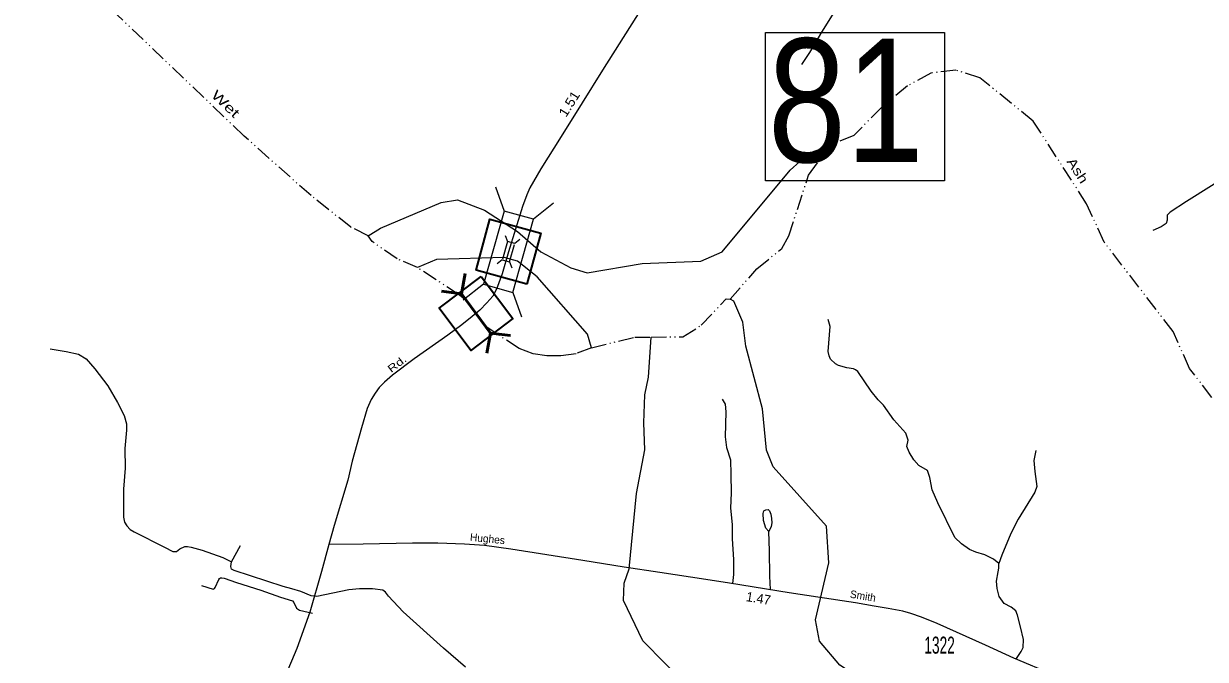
# Model space of a CAD drawing. Extents: x 641866 to 708309, y 9200 to 69402.
# Drawn here: x 649959 to 653070, y 31960 to 33633 of the extents above; entities that cross this region are included whole.
import ezdxf
from ezdxf.enums import TextEntityAlignment as Align

# ---------------------------------------------------------------- set-up
doc = ezdxf.new("R2010")
doc.units = 0
doc.header["$LTSCALE"] = 8
doc.linetypes.add('DASH_DOUBLE_DOT', pattern=[9.2, 5, -1.2, 0.3, -1.2, 0.3, -1.2])
doc.linetypes.add('LONG_DASHED', pattern=[7.5, 6, -1.5])
for name, color, linetype, lineweight in [('11', 7, 'Continuous', 40), ('17', 7, 'Continuous', 25), ('21', 7, 'Continuous', 40), ('31', 7, 'Continuous', 35), ('32', 7, 'Continuous', 25), ('35', 7, 'Continuous', 13), ('50', 7, 'Continuous', 13), ('59', 7, 'Continuous', 13), ('8', 7, 'Continuous', 25)]:
    doc.layers.add(name, color=color, linetype=linetype, lineweight=lineweight)

msp = doc.modelspace()

# ---------------------------------------------------------------- linework, layer by layer
at = {"layer": '31', "lineweight": 25}
msp.add_lwpolyline([(651911.777, 33609.708), (652383.144, 33609.708), (652383.144, 33219.102), (651911.777, 33219.102)], close=True, dxfattribs=at)
at = {"layer": '31'}
for points in [[(651284.149, 32947.636), (651150.056, 32984.124), (651186.572, 33118.318), (651320.664, 33081.83)], [(651163.723, 32968.057), (651247.349, 32857.066), (651136.275, 32773.376), (651052.648, 32884.367)]]:
    msp.add_lwpolyline(points, close=True, dxfattribs=at)
at = {"layer": '32'}
for points in [[(652111.37, 34184.397), (651974.166, 34104.535), (651870.971, 34041.569), (651831.281, 34017.745), (651813.137, 34005.265), (651800.663, 33995.054), (651787.622, 33985.41), (651774.014, 33972.931), (651762.106, 33956.48), (651746.23, 33932.655), (651697.468, 33850.402), (651620.356, 33727.307), (651571.026, 33649.024), (651483.14, 33510.612), (651429.275, 33424.388), (651374.275, 33336.463), (651320.41, 33251.373), (651292.06, 33200.887), (651283.556, 33182.734), (651272.216, 33152.102), (651235.36, 33032.977)], [(651235.36, 33032.977), (651218.917, 32974.549), (651210.412, 32951.291), (651203.608, 32934.273), (651193.968, 32916.121), (651178.66, 32898.536), (651159.948, 32879.249), (651149.998, 32870.716)], [(651149.998, 32870.716), (651140.103, 32862.231), (651112.887, 32840.675), (651076.032, 32813.446), (650987.012, 32751.047), (650930.312, 32708.503), (650908.765, 32689.783), (650895.157, 32675.601), (650884.384, 32660.852), (650874.178, 32643.834), (650863.405, 32620.009), (650848.663, 32569.523), (650824.282, 32482.165), (650812.375, 32431.678), (650776.654, 32312.553), (650762.331, 32262.4)], [(650762.331, 32262.4), (650743.42, 32191.215), (650712.802, 32084.003), (650678.214, 31988.703), (650623.782, 31859.934), (650579.556, 31757.259), (650530.793, 31635.298), (650476.361, 31506.529), (650421.928, 31373.222), (650348.218, 31200.775), (650314.765, 31120.224), (650265.435, 31001.666), (650184.354, 30809.931), (650135.025, 30689.671), (650062.448, 30516.089), (649993.422, 30346.41), (649929.434, 30196.825), (649877.483, 30075.129), (649827.433, 29953.433), (649791.321, 29867.232), (649752.674, 29775.96), (649721.541, 29706.942)], [(652670.171, 31919.44), (652565.842, 31963.119), (652490.997, 31997.155), (652363.988, 32054.449), (652323.163, 32071.467), (652294.813, 32081.11), (652273.834, 32086.783), (652235.277, 32094.157), (652198.422, 32100.397), (652148.809, 32108.906), (652049.866, 32124.222), (651974.454, 32135.568), (651817.394, 32161.094), (651755.023, 32170.171), (651634.251, 32188.89), (651540.128, 32203.072), (651431.262, 32220.657), (651336.573, 32234.838), (651241.316, 32250.155), (651172.708, 32259.798), (651119.41, 32263.769), (651049.951, 32266.038), (650983.044, 32266.038), (650852.633, 32263.769), (650762.331, 32262.4)]]:
    msp.add_lwpolyline(points, dxfattribs=at)
at = {"layer": '35'}
msp.add_line((650506.522, 32216.964), (650529.972, 32259.793), dxfattribs=at)
for points in [[(652007.515, 33525.413), (652028.618, 33557.253), (652060.453, 33611.197), (652088.694, 33655.884), (652105.456, 33687.138), (652112.629, 33704.861), (652119.927, 33779.278), (652124.647, 33799.426), (652126.348, 33811.647), (652121.95, 33823.803), (652110.87, 33837.126), (652099.218, 33846.131), (652089.344, 33861.93), (652084.282, 33883.792), (652083.44, 33906.366)], [(653777.327, 33624.109), (653756.696, 33619.694), (653727.508, 33607.824), (653695.349, 33590.526), (653683.245, 33579.422), (653674.267, 33562.892), (653656.742, 33542.627), (653623.515, 33514.314), (653564.167, 33465.66), (653384.372, 33326.985), (653360.125, 33312.154), (653336.372, 33307.068), (653310.826, 33303.785), (653260.229, 33303.975), (653241.354, 33298.916), (653203.732, 33279.712), (653020.691, 33165.364), (652977.038, 33136.949), (652969.811, 33128.981), (652969.258, 33116.19), (652966.897, 33107.64), (652953.61, 33098.387), (652931.714, 33088.449)], [(652526.105, 32212.168), (652512.611, 32223.647), (652489.971, 32235.061), (652466.15, 32242.169), (652448.976, 32249.33), (652428.113, 32264.367), (652410.336, 32281.295), (652365.638, 32371.72), (652350.704, 32406.333), (652344.941, 32439.182), (652338.711, 32457.41), (652316.034, 32470.043), (652302.488, 32485.121), (652290.135, 32505.113), (652284.517, 32520.341), (652287.409, 32537.416), (652281.167, 32555.034), (652249.732, 32590.699), (652223.223, 32628.89), (652209.046, 32642.821), (652189.984, 32665.809), (652155.016, 32717.333), (652149.257, 32722.139), (652144.124, 32724.677), (652126.68, 32727.394), (652104.068, 32733.93), (652096.401, 32737.798), (652083.661, 32750.421), (652080.042, 32758.721), (652077.41, 32770.721), (652082.399, 32836.1), (652077.389, 32854.365)], [(650029.267, 32777.17), (650070.771, 32770.206), (650103.736, 32763.104), (650124.101, 32750.698), (650146.098, 32725.032), (650181.196, 32680.212), (650206.5, 32636.496), (650223.812, 32601.898), (650229.482, 32579.963), (650230.2, 32563.549), (650225.716, 32514.743), (650226.733, 32463.575), (650222.241, 32408.063), (650221.6, 32334.309), (650224.646, 32321.63), (650230.907, 32311.266), (650239.257, 32301.776), (650249.927, 32295.534), (650330.055, 32255.874), (650351.476, 32244.484), (650361.22, 32243.929), (650370.313, 32250.703), (650383.065, 32257.527), (650390.382, 32257.567), (650400.162, 32255.792), (650429.447, 32247.481), (650483.882, 32228.378), (650506.522, 32216.964)], [(651798.247, 32644.768), (651806.29, 32631.992), (651807.668, 32611.908), (651805.828, 32545.432), (651809.685, 32518.045), (651819.716, 32485.234), (651821.287, 32446.858), (651821.743, 32398.138), (651819.62, 32357.882), (651824.278, 32315.239), (651824.58, 32277.435), (651828.099, 32223.231), (651827.878, 32183.608), (651825.648, 32159.815)], [(652623.456, 32509.854), (652618.861, 32483.607), (652621.536, 32454.962), (652626.742, 32415.418), (652621.385, 32400.098), (652577.512, 32329.013), (652558.315, 32291.71), (652534.47, 32234.806), (652526.105, 32212.168)], [(651925.131, 32143.616), (651923.573, 32179.554), (651923.024, 32245.406), (651920.726, 32296.6)], [(650730.858, 32125.366), (650716.211, 32127.723), (650688.694, 32139.109), (650665.482, 32146.205), (650642.309, 32152.142), (650513.4, 32194.457), (650506.63, 32197.454), (650504.139, 32204.147), (650506.522, 32216.964)], [(652572.773, 31962.71), (652584.834, 31981.07), (652590.219, 31991.512), (652591.231, 32012.22), (652583.652, 32045.715), (652575.463, 32076.112), (652571.115, 32087.658), (652558.817, 32097.895), (652540.469, 32107.457), (652527.471, 32125.633), (652522.448, 32146.337), (652519.839, 32165.835), (652525.069, 32190.241), (652526.245, 32200.582), (652526.105, 32212.168)], [(650427.159, 32154.86), (650457.7, 32145.305), (650459.78, 32145.691), (650461.572, 32146.936), (650463.148, 32149.588), (650472.697, 32170.435), (650474.451, 32172.84), (650476.986, 32174.68), (650480.768, 32174.79), (650486.719, 32173.577), (650519.114, 32162.218), (650583.232, 32142.561), (650635.18, 32124.055), (650666.989, 32113.926), (650670.687, 32109.709), (650677.463, 32094.519), (650685.416, 32089.67), (650719.64, 32081.446)], [(651122.288, 31939.257), (651064.565, 31989.943), (650958.329, 32085.343), (650919.562, 32126.454), (650912.141, 32136.719), (650904.748, 32142.166), (650877.455, 32146.232), (650843.25, 32146.043), (650814.849, 32143.303), (650730.858, 32125.366)]]:
    msp.add_lwpolyline(points, dxfattribs=at)
msp.add_lwpolyline([(651920.726, 32296.6), (651913.331, 32305.035), (651906.478, 32325.713), (651905.674, 32343.956), (651908.072, 32351.287), (651912.937, 32353.813), (651918.985, 32354.428), (651922.694, 32350.82), (651925.822, 32342.346), (651927.731, 32330.786), (651928.481, 32319.189), (651927.317, 32309.457)], close=True, dxfattribs=at)
at = {"layer": '50'}
for p, q in [((651201.098, 33204.155), (651224.133, 33140.094)), ((651354.318, 33160.745), (651301.104, 33118.286)), ((651169.616, 32947.667), (651116.402, 32905.209)), ((651246.586, 32925.861), (651269.622, 32861.799))]:
    msp.add_line(p, q, dxfattribs=at)
at = {"layer": '50', "linetype": 'LONG_DASHED'}
for p, q in [((651226.795, 33075.771), (651232.553, 33059.756)), ((651265.099, 33064.919), (651251.796, 33054.305)), ((651218.924, 33011.649), (651205.621, 33001.035)), ((651238.167, 33006.198), (651243.925, 32990.183))]:
    msp.add_line(p, q, dxfattribs=at)
at = {"layer": '50', "lineweight": 53}
for p, q in [((651058.836, 32929.276), (651112.199, 32922.45)), ((651178.084, 32766.07), (651187.799, 32818.982)), ((651241.16, 32812.157), (651187.799, 32818.982))]:
    msp.add_line(p, q, dxfattribs=at)
at = {"layer": '50'}
msp.add_lwpolyline([(651246.586, 32925.861), (651301.104, 33118.286), (651224.133, 33140.094), (651169.616, 32947.667)], close=True, dxfattribs=at)
at = {"layer": '50', "linetype": 'LONG_DASHED'}
msp.add_lwpolyline([(651238.167, 33006.198), (651251.796, 33054.305), (651232.553, 33059.756), (651218.924, 33011.649)], close=True, dxfattribs=at)
at = {"layer": '50', "lineweight": 53}
msp.add_lwpolyline([(651121.913, 32975.363), (651112.199, 32922.45), (651187.799, 32818.982)], dxfattribs=at)
at = {"layer": '59', "linetype": 'DASH_DOUBLE_DOT'}
for points in [[(650865.875, 33074.867), (650820.188, 33097.766), (650715.625, 33180.785), (650539.75, 33337.227), (650111.188, 33746.582), (650009.062, 33855.567)], [(653087.312, 32649.721), (653028.5, 32725.867), (652985.188, 32822.719), (652803.875, 33058.242), (652757.5, 33159.149), (652617, 33376.895), (652476.812, 33490.625), (652413.062, 33510.856), (652347.25, 33503.141), (652286.312, 33469.305), (652218, 33413.637), (652144.562, 33339.059), (652071.125, 33308.481)], [(651819, 32908.348), (651889.75, 32987.981), (651955.562, 33041.699), (651973.25, 33074.371), (652025.688, 33234.36), (652066.188, 33290.574), (652071.125, 33308.481)], [(650995.75, 32991.352), (650942.375, 33014.383), (650876.25, 33059.664), (650865.875, 33074.867)], [(651453.875, 32780.426), (651413.312, 32764.213), (651372.096, 32759.214), (651336.348, 32759.214), (651300.129, 32763.92), (651263.44, 32778.51), (651176.42, 32835.459), (651161.368, 32854.756), (651129.853, 32898.997), (651106.805, 32918.764), (650995.75, 32991.352)], [(651611.125, 32808.371), (651694.938, 32808.75), (651743.125, 32839.824), (651808.688, 32908.559), (651819, 32908.348)], [(651453.875, 32780.426), (651567.875, 32808.219), (651611.125, 32808.371)]]:
    msp.add_lwpolyline(points, dxfattribs=at)
at = {"layer": '59'}
for points in [[(650865.875, 33074.867), (650898.812, 33095.231), (651058.562, 33162.137), (651101.5, 33169.301), (651172.812, 33141.906), (651259.375, 33086.223), (651320.688, 33033.031), (651399.625, 32990.496), (651442.875, 32977.653), (651587.375, 33001.844), (651742.188, 33007.848), (651798, 33032.766), (651977.5, 33247.289), (652028.125, 33293.317), (652071.125, 33308.481)], [(651453.875, 32780.426), (651443.5, 32815.629), (651310.938, 32967.235), (651259.688, 33008.211), (651224.375, 33017.906), (651046.312, 33012.36), (650995.75, 32991.352)], [(652837.375, 31747.518), (652438.375, 31819.262), (652321.375, 31856.541), (652283.25, 31859.268), (652204.625, 31881.803), (652107.688, 31944.688), (652054.062, 32007.723), (652043.688, 32063.943), (652078.438, 32214.27), (652072.938, 32310.379), (651932.688, 32467.125), (651914.75, 32510.463), (651904.062, 32619.68), (651860.188, 32784.539), (651852.25, 32847.711), (651829.062, 32903.149), (651819, 32908.348)], [(651868.125, 31557.318), (651816.875, 31661.311), (651758.062, 31740.467), (651729.75, 31798.016), (651732.438, 31813.965), (651724.812, 31819.107), (651706.562, 31889.457), (651589.188, 32008.754), (651538, 32114.75), (651540.438, 32160.719), (651552.938, 32198.477), (651572.438, 32397.111), (651594.688, 32511.682), (651591.938, 32582.738), (651594.062, 32656.693), (651604.125, 32702.51), (651611.125, 32808.371)]]:
    msp.add_lwpolyline(points, dxfattribs=at)

# ---------------------------------------------------------------- texts
at = {"layer": '11', "width": 1.3}
msp.add_text('Rd.', height=20, rotation=37.348, dxfattribs=at).set_placement((650948.268, 32729.849), align=Align.CENTER)
at = {"layer": '11'}
for s, rotation, p in [('Hughes ', 354.226, (651182.956, 32267.469)), ('Smith', 350.799, (652167.147, 32117.289))]:
    msp.add_text(s, height=20, rotation=rotation, dxfattribs=at).set_placement(p, align=Align.CENTER)
at = {"layer": '17', "width": 1.1}
msp.add_text('1.51', height=25, rotation=57.973, dxfattribs=at).set_placement((651406.004, 33415.471), align=Align.CENTER)
at = {"layer": '17'}
msp.add_text('1.47', height=25, rotation=350.769, dxfattribs=at).set_placement((651891.569, 32108.514), align=Align.CENTER)
at = {"layer": '21'}
for s, rotation, width, p in [('Wet', 316.313, 1.45, (650482.024, 33413.109)), ('Ash', 302.832, 1.25, (652723.253, 33239.89))]:
    msp.add_text(s, height=25, rotation=rotation, dxfattribs=dict(at, width=width)).set_placement(p, align=Align.CENTER)
at = {"layer": '31', "width": 0.85}
msp.add_text('81', height=325, dxfattribs=at).set_placement((651918.465, 33268.928))
at = {"layer": '8', "width": 0.6}
msp.add_text('1322', height=45, dxfattribs=at).set_placement((652370.368, 31975.138), align=Align.CENTER)

doc.saveas('drawing.dxf')
